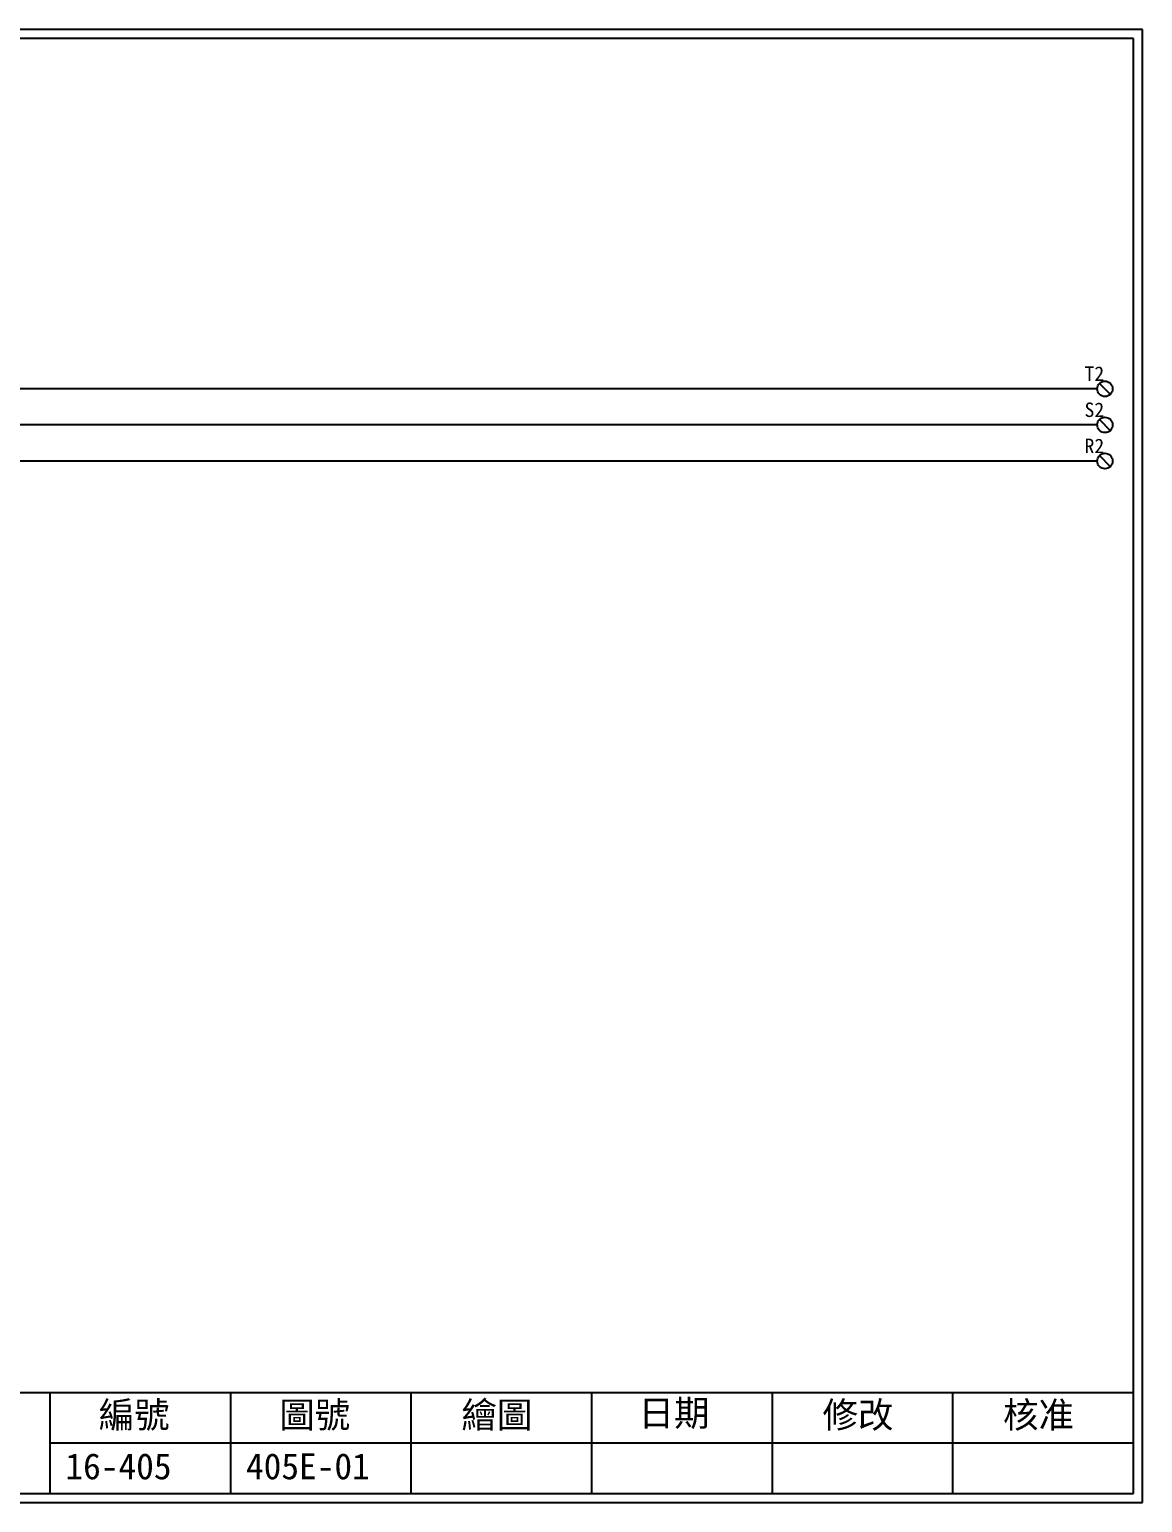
# Model space of a CAD drawing. Extents: x 10 to 297, y 3 to 207.
# Drawn here: x 142.9 to 297, y 3 to 207 of the extents above; entities that cross this region are included whole.
import ezdxf

# ---------------------------------------------------------------- set-up
doc = ezdxf.new("R2010")
doc.units = 0
doc.layers.get('0').update_dxf_attribs({"linetype": 'CONTINUOUS'})
for name, color, linetype in [('7', 7, 'CONTINUOUS'), ('圖框層', 7, 'CONTINUOUS'), ('標尺寸層', 3, 'CONTINUOUS')]:
    doc.layers.add(name, color=color, linetype=linetype)
doc.styles.add('STSL', font='kaiu.ttf')

msp = doc.modelspace()

# ---------------------------------------------------------------- linework, layer by layer
for p, q in [((290.72, 157.21), (41.12, 157.22)), ((290.72, 152.21), (31.12, 152.21)), ((290.72, 147.21), (22.17, 147.21))]:
    msp.add_line(p, q)
at = {"layer": '7'}
for centre in [(291.79, 157.21), (291.79, 152.21), (291.79, 147.21)]:
    msp.add_circle(centre, 1.07, dxfattribs=at)
at = {"layer": '圖框層', "color": 7}
for p, q in [((297, 206.97), (10, 206.97)), ((297, 3), (297, 206.97)), ((295.75, 205.72), (11.25, 205.72)), ((295.75, 4.25), (295.75, 205.72)), ((11.25, 18.25), (295.75, 18.25)), ((145.75, 4.25), (145.75, 18.25)), ((170.75, 4.25), (170.75, 18.25)), ((195.75, 4.25), (195.75, 18.25)), ((220.75, 4.25), (220.75, 18.25)), ((245.75, 4.25), (245.75, 18.25)), ((270.75, 4.25), (270.75, 18.25)), ((145.75, 11.25), (295.75, 11.25)), ((11.25, 4.25), (295.75, 4.25)), ((10, 3), (297, 3))]:
    msp.add_line(p, q, dxfattribs=at)
at = {"layer": '標尺寸層', "color": 7}
for p, q in [((291.03, 157.96), (292.54, 156.45)), ((291.03, 152.96), (292.54, 151.45)), ((291.03, 147.96), (292.54, 146.45))]:
    msp.add_line(p, q, dxfattribs=at)

# ---------------------------------------------------------------- texts
at = {"layer": '圖框層', "color": 4, "style": 'STSL'}
for s, height, p in [('T2', 2, (288.97, 158.31)), ('S2', 2, (288.97, 153.31)), ('R2', 2, (288.97, 148.31)), ('編號', 3.6, (152.47, 13.34)), ('圖號', 3.6, (177.47, 13.34)), ('繪圖', 3.6, (202.69, 13.34)), ('日期', 3.6, (227.22, 13.59)), ('修改', 3.6, (252.69, 13.34)), ('核准', 3.6, (277.69, 13.34)), ('16-405', 3.6, (147.86, 6.22)), ('405E-01', 3.6, (172.86, 6.22))]:
    msp.add_text(s, height=height, dxfattribs=at).set_placement(p)

doc.saveas('drawing.dxf')
